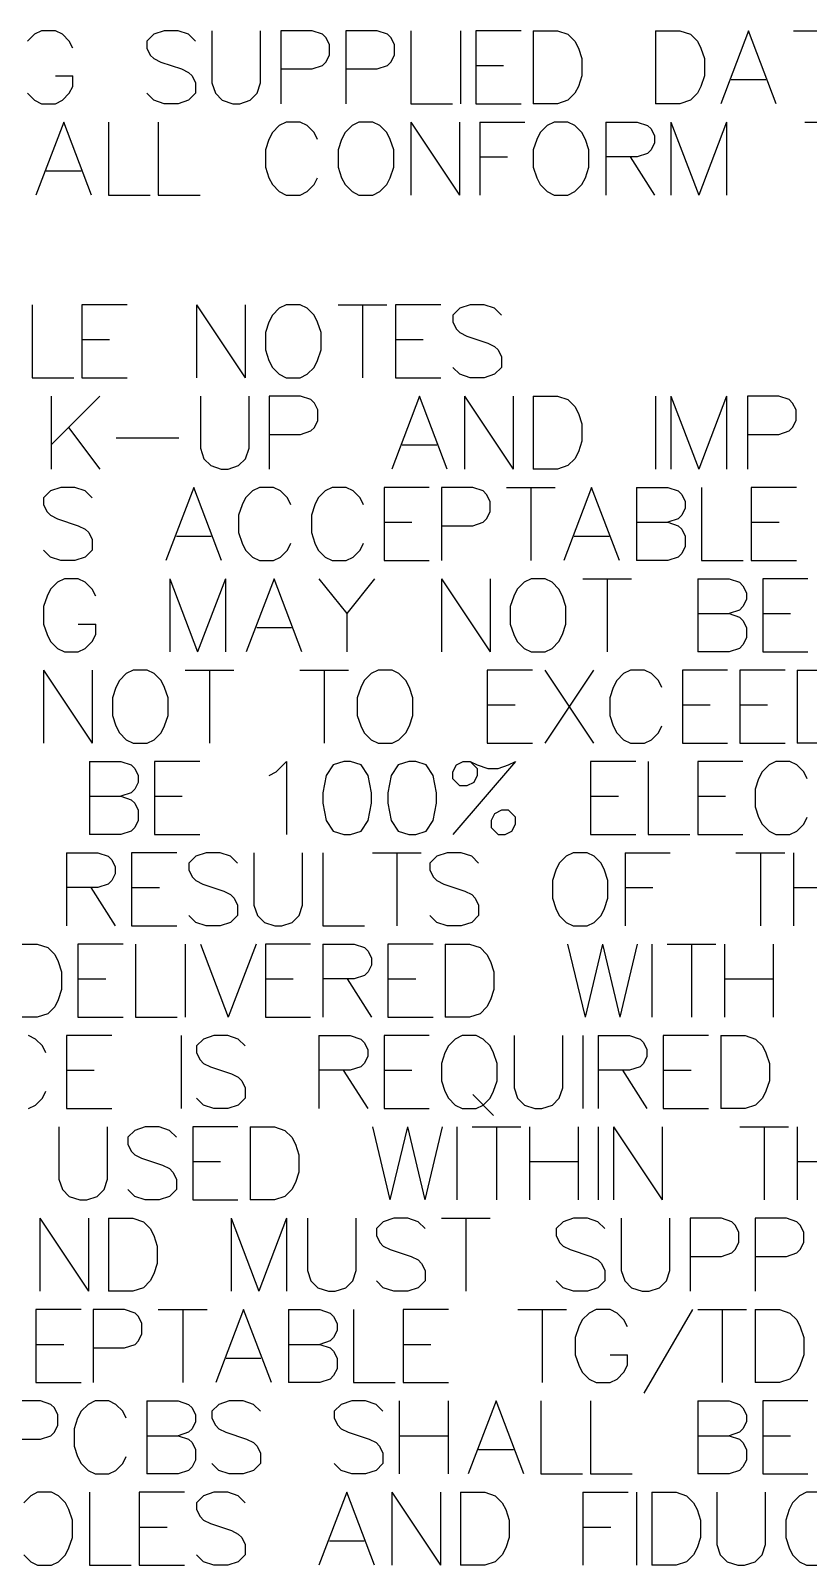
# Model space of a CAD drawing. Header units: millimetres. Extents: x 0 to 559, y 0 to 433.
# Drawn here: x 367.1 to 394.2, y 215.6 to 269 of the extents above; entities that cross this region are included whole.
import ezdxf

# ---------------------------------------------------------------- set-up
doc = ezdxf.new("R2010")
doc.units = ezdxf.units.MM
doc.layers.add('Mechanical7', color=56, linetype='Continuous')

msp = doc.modelspace()

# ---------------------------------------------------------------- linework, layer by layer
at = {"layer": 'Mechanical7'}
for p, q in [((367.267, 268.858), (367.025, 268.617)), ((367.509, 268.979), (367.267, 268.858)), ((367.993, 268.979), (367.509, 268.979)), ((368.235, 268.858), (367.993, 268.979)), ((368.476, 268.617), (368.235, 268.858)), ((371.415, 268.858), (371.173, 268.617)), ((371.778, 268.979), (371.415, 268.858)), ((372.261, 268.979), (371.778, 268.979)), ((372.624, 268.858), (372.261, 268.979)), ((372.866, 268.617), (372.624, 268.858)), ((373.434, 268.979), (373.434, 267.165)), ((375.127, 267.165), (375.127, 268.979)), ((376.917, 268.979), (375.829, 268.979)), ((375.829, 268.979), (375.829, 266.44)), ((377.28, 268.858), (376.917, 268.979)), ((377.401, 268.738), (377.28, 268.858)), ((379.178, 268.979), (378.09, 268.979)), ((378.09, 268.979), (378.09, 266.44)), ((379.541, 268.858), (379.178, 268.979)), ((379.662, 268.738), (379.541, 268.858)), ((380.351, 268.979), (380.351, 266.44)), ((382.081, 268.979), (382.081, 266.44)), ((384.185, 268.979), (382.613, 268.979)), ((382.613, 268.979), (382.613, 266.44)), ((384.608, 268.979), (384.608, 266.44)), ((384.608, 268.979), (385.455, 268.979)), ((385.455, 268.979), (385.817, 268.858)), ((385.817, 268.858), (386.059, 268.617)), ((388.865, 268.979), (388.865, 266.44)), ((388.865, 268.979), (389.711, 268.979)), ((389.711, 268.979), (390.074, 268.858)), ((390.074, 268.858), (390.316, 268.617)), ((392.093, 268.979), (391.126, 266.44)), ((393.061, 266.44), (392.093, 268.979)), ((393.653, 268.979), (395.346, 268.979)), ((368.597, 268.375), (368.476, 268.617)), ((371.173, 268.617), (371.173, 268.375)), ((371.173, 268.375), (371.294, 268.133)), ((377.522, 268.496), (377.401, 268.738)), ((377.522, 268.133), (377.522, 268.496)), ((379.783, 268.496), (379.662, 268.738)), ((379.783, 268.133), (379.783, 268.496)), ((386.059, 268.617), (386.18, 268.375)), ((386.18, 268.375), (386.301, 268.012)), ((390.316, 268.617), (390.437, 268.375)), ((390.437, 268.375), (390.558, 268.012)), ((371.294, 268.133), (371.415, 268.012)), ((371.415, 268.012), (371.657, 267.891)), ((371.657, 267.891), (372.382, 267.649)), ((376.917, 267.649), (377.28, 267.77)), ((377.28, 267.77), (377.401, 267.891)), ((377.401, 267.891), (377.522, 268.133)), ((379.178, 267.649), (379.541, 267.77)), ((379.541, 267.77), (379.662, 267.891)), ((379.662, 267.891), (379.783, 268.133)), ((382.613, 267.77), (383.58, 267.77)), ((386.301, 268.012), (386.301, 267.407)), ((390.558, 268.012), (390.558, 267.407)), ((367.993, 267.407), (368.597, 267.407)), ((368.597, 267.045), (368.597, 267.407)), ((372.382, 267.649), (372.624, 267.528)), ((372.624, 267.528), (372.745, 267.407)), ((372.745, 267.407), (372.866, 267.165)), ((375.829, 267.649), (376.917, 267.649)), ((378.09, 267.649), (379.178, 267.649)), ((386.301, 267.407), (386.18, 267.045)), ((390.558, 267.407), (390.437, 267.045)), ((391.489, 267.286), (392.698, 267.286)), ((367.025, 266.803), (367.267, 266.561)), ((368.235, 266.561), (368.476, 266.803)), ((368.476, 266.803), (368.597, 267.045)), ((371.415, 266.561), (371.173, 266.803)), ((372.866, 266.803), (372.624, 266.561)), ((372.866, 267.165), (372.866, 266.803)), ((373.434, 267.165), (373.555, 266.803)), ((373.555, 266.803), (373.797, 266.561)), ((374.765, 266.561), (375.007, 266.803)), ((375.007, 266.803), (375.127, 267.165)), ((386.059, 266.803), (385.817, 266.561)), ((386.18, 267.045), (386.059, 266.803)), ((390.316, 266.803), (390.074, 266.561)), ((390.437, 267.045), (390.316, 266.803)), ((367.267, 266.561), (367.509, 266.44)), ((367.509, 266.44), (367.993, 266.44)), ((367.993, 266.44), (368.235, 266.561)), ((371.778, 266.44), (371.415, 266.561)), ((372.261, 266.44), (371.778, 266.44)), ((372.624, 266.561), (372.261, 266.44)), ((373.797, 266.561), (374.16, 266.44)), ((374.16, 266.44), (374.402, 266.44)), ((374.402, 266.44), (374.765, 266.561)), ((380.351, 266.44), (381.803, 266.44)), ((382.613, 266.44), (384.185, 266.44)), ((385.455, 266.44), (384.608, 266.44)), ((385.817, 266.561), (385.455, 266.44)), ((389.711, 266.44), (388.865, 266.44)), ((390.074, 266.561), (389.711, 266.44)), ((368.283, 265.804), (367.316, 263.265)), ((369.25, 263.265), (368.283, 265.804)), ((369.843, 265.804), (369.843, 263.265)), ((371.572, 265.804), (371.572, 263.265)), ((375.78, 265.683), (375.539, 265.442)), ((376.022, 265.804), (375.78, 265.683)), ((376.506, 265.804), (376.022, 265.804)), ((376.748, 265.683), (376.506, 265.804)), ((376.99, 265.442), (376.748, 265.683)), ((378.308, 265.683), (378.066, 265.442)), ((378.55, 265.804), (378.308, 265.683)), ((379.033, 265.804), (378.55, 265.804)), ((379.275, 265.683), (379.033, 265.804)), ((379.517, 265.442), (379.275, 265.683)), ((380.351, 265.804), (380.351, 263.265)), ((380.351, 265.804), (382.044, 263.265)), ((382.044, 265.804), (382.044, 263.265)), ((382.746, 265.804), (382.746, 263.265)), ((382.746, 265.804), (384.318, 265.804)), ((385.092, 265.683), (384.85, 265.442)), ((385.334, 265.804), (385.092, 265.683)), ((385.817, 265.804), (385.334, 265.804)), ((386.059, 265.683), (385.817, 265.804)), ((386.301, 265.442), (386.059, 265.683)), ((387.135, 265.804), (387.135, 263.265)), ((387.135, 265.804), (388.224, 265.804)), ((388.224, 265.804), (388.587, 265.683)), ((388.587, 265.683), (388.707, 265.563)), ((389.397, 265.804), (389.397, 263.265)), ((389.397, 265.804), (390.364, 263.265)), ((391.332, 265.804), (390.364, 263.265)), ((391.332, 265.804), (391.332, 263.265)), ((394.052, 265.804), (395.745, 265.804)), ((375.418, 265.2), (375.297, 264.837)), ((375.539, 265.442), (375.418, 265.2)), ((377.111, 265.2), (376.99, 265.442)), ((377.945, 265.2), (377.824, 264.837)), ((378.066, 265.442), (377.945, 265.2)), ((379.638, 265.2), (379.517, 265.442)), ((379.759, 264.837), (379.638, 265.2)), ((384.729, 265.2), (384.608, 264.837)), ((384.85, 265.442), (384.729, 265.2)), ((386.422, 265.2), (386.301, 265.442)), ((386.543, 264.837), (386.422, 265.2)), ((388.707, 265.563), (388.828, 265.321)), ((388.828, 265.321), (388.828, 265.079)), ((375.297, 264.837), (375.297, 264.232)), ((377.824, 264.837), (377.824, 264.232)), ((379.759, 264.232), (379.759, 264.837)), ((382.746, 264.595), (383.713, 264.595)), ((384.608, 264.837), (384.608, 264.232)), ((386.543, 264.232), (386.543, 264.837)), ((388.224, 264.595), (387.135, 264.595)), ((387.982, 264.595), (388.828, 263.265)), ((388.587, 264.716), (388.224, 264.595)), ((388.707, 264.837), (388.587, 264.716)), ((388.828, 265.079), (388.707, 264.837)), ((367.678, 264.111), (368.888, 264.111)), ((375.297, 264.232), (375.418, 263.87)), ((377.824, 264.232), (377.945, 263.87)), ((379.638, 263.87), (379.759, 264.232)), ((384.608, 264.232), (384.729, 263.87)), ((386.422, 263.87), (386.543, 264.232)), ((375.418, 263.87), (375.539, 263.628)), ((375.539, 263.628), (375.78, 263.386)), ((376.748, 263.386), (376.99, 263.628)), ((376.99, 263.628), (377.111, 263.87)), ((377.945, 263.87), (378.066, 263.628)), ((378.066, 263.628), (378.308, 263.386)), ((379.275, 263.386), (379.517, 263.628)), ((379.517, 263.628), (379.638, 263.87)), ((384.729, 263.87), (384.85, 263.628)), ((384.85, 263.628), (385.092, 263.386)), ((386.059, 263.386), (386.301, 263.628)), ((386.301, 263.628), (386.422, 263.87)), ((369.843, 263.265), (371.294, 263.265)), ((371.572, 263.265), (373.023, 263.265)), ((375.78, 263.386), (376.022, 263.265)), ((376.022, 263.265), (376.506, 263.265)), ((376.506, 263.265), (376.748, 263.386)), ((378.308, 263.386), (378.55, 263.265)), ((378.55, 263.265), (379.033, 263.265)), ((379.033, 263.265), (379.275, 263.386)), ((385.092, 263.386), (385.334, 263.265)), ((385.334, 263.265), (385.817, 263.265)), ((385.817, 263.265), (386.059, 263.386)), ((367.183, 259.454), (367.183, 256.915)), ((370.484, 259.454), (368.912, 259.454)), ((368.912, 259.454), (368.912, 256.915)), ((372.902, 259.454), (372.902, 256.915)), ((372.902, 259.454), (374.595, 256.915)), ((374.595, 259.454), (374.595, 256.915)), ((375.78, 259.333), (375.539, 259.092)), ((376.022, 259.454), (375.78, 259.333)), ((376.506, 259.454), (376.022, 259.454)), ((376.748, 259.333), (376.506, 259.454)), ((376.99, 259.092), (376.748, 259.333)), ((377.824, 259.454), (379.517, 259.454)), ((378.671, 259.454), (378.671, 256.915)), ((381.391, 259.454), (379.819, 259.454)), ((379.819, 259.454), (379.819, 256.915)), ((382.057, 259.333), (381.815, 259.092)), ((382.419, 259.454), (382.057, 259.333)), ((382.903, 259.454), (382.419, 259.454)), ((383.266, 259.333), (382.903, 259.454)), ((383.508, 259.092), (383.266, 259.333)), ((375.418, 258.85), (375.297, 258.487)), ((375.539, 259.092), (375.418, 258.85)), ((377.111, 258.85), (376.99, 259.092)), ((377.232, 258.487), (377.111, 258.85)), ((381.815, 259.092), (381.815, 258.85)), ((381.815, 258.85), (381.936, 258.608)), ((368.912, 258.245), (369.879, 258.245)), ((375.297, 258.487), (375.297, 257.882)), ((377.232, 257.882), (377.232, 258.487)), ((379.819, 258.245), (380.787, 258.245)), ((381.936, 258.608), (382.057, 258.487)), ((382.057, 258.487), (382.298, 258.366)), ((382.298, 258.366), (383.024, 258.124)), ((375.297, 257.882), (375.418, 257.52)), ((377.111, 257.52), (377.232, 257.882)), ((383.024, 258.124), (383.266, 258.003)), ((383.266, 258.003), (383.387, 257.882)), ((383.387, 257.882), (383.508, 257.64)), ((383.508, 257.64), (383.508, 257.278)), ((375.418, 257.52), (375.539, 257.278)), ((375.539, 257.278), (375.78, 257.036)), ((376.748, 257.036), (376.99, 257.278)), ((376.99, 257.278), (377.111, 257.52)), ((382.057, 257.036), (381.815, 257.278)), ((383.508, 257.278), (383.266, 257.036)), ((367.183, 256.915), (368.634, 256.915)), ((368.912, 256.915), (370.484, 256.915)), ((375.78, 257.036), (376.022, 256.915)), ((376.022, 256.915), (376.506, 256.915)), ((376.506, 256.915), (376.748, 257.036)), ((379.819, 256.915), (381.391, 256.915)), ((382.419, 256.915), (382.057, 257.036)), ((382.903, 256.915), (382.419, 256.915)), ((383.266, 257.036), (382.903, 256.915)), ((367.848, 256.279), (367.848, 253.74)), ((369.541, 256.279), (367.848, 254.586)), ((373.035, 256.279), (373.035, 254.465)), ((374.728, 254.465), (374.728, 256.279)), ((376.518, 256.279), (375.43, 256.279)), ((375.43, 256.279), (375.43, 253.74)), ((376.881, 256.158), (376.518, 256.279)), ((377.002, 256.038), (376.881, 256.158)), ((377.123, 255.796), (377.002, 256.038)), ((380.654, 256.279), (379.686, 253.74)), ((381.621, 253.74), (380.654, 256.279)), ((382.214, 256.279), (382.214, 253.74)), ((382.214, 256.279), (383.907, 253.74)), ((383.907, 256.279), (383.907, 253.74)), ((384.608, 256.279), (384.608, 253.74)), ((384.608, 256.279), (385.455, 256.279)), ((385.455, 256.279), (385.817, 256.158)), ((385.817, 256.158), (386.059, 255.917)), ((388.865, 256.279), (388.865, 253.74)), ((389.397, 256.279), (389.397, 253.74)), ((389.397, 256.279), (390.364, 253.74)), ((391.332, 256.279), (390.364, 253.74)), ((391.332, 256.279), (391.332, 253.74)), ((393.145, 256.279), (392.057, 256.279)), ((392.057, 256.279), (392.057, 253.74)), ((393.508, 256.158), (393.145, 256.279)), ((393.629, 256.038), (393.508, 256.158)), ((393.75, 255.796), (393.629, 256.038)), ((377.123, 255.433), (377.123, 255.796)), ((386.059, 255.917), (386.18, 255.675)), ((386.18, 255.675), (386.301, 255.312)), ((393.75, 255.433), (393.75, 255.796)), ((368.452, 255.191), (369.541, 253.74)), ((376.518, 254.949), (376.881, 255.07)), ((376.881, 255.07), (377.002, 255.191)), ((377.002, 255.191), (377.123, 255.433)), ((386.301, 255.312), (386.301, 254.707)), ((393.145, 254.949), (393.508, 255.07)), ((393.508, 255.07), (393.629, 255.191)), ((393.629, 255.191), (393.75, 255.433)), ((370.109, 254.828), (372.286, 254.828)), ((373.035, 254.465), (373.156, 254.103)), ((374.607, 254.103), (374.728, 254.465)), ((375.43, 254.949), (376.518, 254.949)), ((380.049, 254.586), (381.258, 254.586)), ((386.301, 254.707), (386.18, 254.345)), ((392.057, 254.949), (393.145, 254.949)), ((373.156, 254.103), (373.398, 253.861)), ((374.366, 253.861), (374.607, 254.103)), ((386.059, 254.103), (385.817, 253.861)), ((386.18, 254.345), (386.059, 254.103)), ((373.398, 253.861), (373.761, 253.74)), ((373.761, 253.74), (374.003, 253.74)), ((374.003, 253.74), (374.366, 253.861)), ((385.455, 253.74), (384.608, 253.74)), ((385.817, 253.861), (385.455, 253.74)), ((367.823, 252.983), (367.582, 252.742)), ((368.186, 253.104), (367.823, 252.983)), ((368.67, 253.104), (368.186, 253.104)), ((369.033, 252.983), (368.67, 253.104)), ((369.275, 252.742), (369.033, 252.983)), ((372.806, 253.104), (371.838, 250.565)), ((373.773, 250.565), (372.806, 253.104)), ((374.849, 252.983), (374.607, 252.742)), ((375.091, 253.104), (374.849, 252.983)), ((375.575, 253.104), (375.091, 253.104)), ((375.817, 252.983), (375.575, 253.104)), ((376.059, 252.742), (375.817, 252.983)), ((377.377, 252.983), (377.135, 252.742)), ((377.619, 253.104), (377.377, 252.983)), ((378.102, 253.104), (377.619, 253.104)), ((378.344, 252.983), (378.102, 253.104)), ((378.586, 252.742), (378.344, 252.983)), ((380.992, 253.104), (379.42, 253.104)), ((379.42, 253.104), (379.42, 250.565)), ((382.504, 253.104), (381.416, 253.104)), ((381.416, 253.104), (381.416, 250.565)), ((382.867, 252.983), (382.504, 253.104)), ((382.988, 252.863), (382.867, 252.983)), ((383.109, 252.621), (382.988, 252.863)), ((383.677, 253.104), (385.37, 253.104)), ((384.523, 253.104), (384.523, 250.565)), ((386.64, 253.104), (385.672, 250.565)), ((387.607, 250.565), (386.64, 253.104)), ((388.2, 253.104), (388.2, 250.565)), ((388.2, 253.104), (389.288, 253.104)), ((389.288, 253.104), (389.651, 252.983)), ((389.651, 252.983), (389.772, 252.863)), ((389.772, 252.863), (389.893, 252.621)), ((390.461, 253.104), (390.461, 250.565)), ((393.762, 253.104), (392.19, 253.104)), ((392.19, 253.104), (392.19, 250.565)), ((367.582, 252.742), (367.582, 252.5)), ((367.582, 252.5), (367.703, 252.258)), ((374.487, 252.5), (374.366, 252.137)), ((374.607, 252.742), (374.487, 252.5)), ((376.179, 252.5), (376.059, 252.742)), ((377.014, 252.5), (376.893, 252.137)), ((377.135, 252.742), (377.014, 252.5)), ((378.707, 252.5), (378.586, 252.742)), ((383.109, 252.258), (383.109, 252.621)), ((389.893, 252.379), (389.772, 252.137)), ((389.893, 252.621), (389.893, 252.379)), ((367.703, 252.258), (367.823, 252.137)), ((367.823, 252.137), (368.065, 252.016)), ((368.065, 252.016), (368.791, 251.774)), ((368.791, 251.774), (369.033, 251.653)), ((374.366, 252.137), (374.366, 251.532)), ((376.893, 252.137), (376.893, 251.532)), ((379.42, 251.895), (380.388, 251.895)), ((381.416, 251.774), (382.504, 251.774)), ((382.504, 251.774), (382.867, 251.895)), ((382.867, 251.895), (382.988, 252.016)), ((382.988, 252.016), (383.109, 252.258)), ((388.2, 251.895), (389.288, 251.895)), ((389.651, 252.016), (389.288, 251.895)), ((389.288, 251.895), (389.651, 251.774)), ((389.772, 252.137), (389.651, 252.016)), ((389.651, 251.774), (389.772, 251.653)), ((392.19, 251.895), (393.158, 251.895)), ((369.033, 251.653), (369.154, 251.532)), ((369.154, 251.532), (369.275, 251.29)), ((369.275, 251.29), (369.275, 250.928)), ((372.201, 251.411), (373.41, 251.411)), ((374.366, 251.532), (374.487, 251.17)), ((376.893, 251.532), (377.014, 251.17)), ((386.035, 251.411), (387.244, 251.411)), ((389.772, 251.653), (389.893, 251.411)), ((389.893, 251.411), (389.893, 251.049)), ((367.823, 250.686), (367.582, 250.928)), ((369.275, 250.928), (369.033, 250.686)), ((374.487, 251.17), (374.607, 250.928)), ((374.607, 250.928), (374.849, 250.686)), ((375.817, 250.686), (376.059, 250.928)), ((376.059, 250.928), (376.179, 251.17)), ((377.014, 251.17), (377.135, 250.928)), ((377.135, 250.928), (377.377, 250.686)), ((378.344, 250.686), (378.586, 250.928)), ((378.586, 250.928), (378.707, 251.17)), ((389.772, 250.807), (389.651, 250.686)), ((389.893, 251.049), (389.772, 250.807)), ((368.186, 250.565), (367.823, 250.686)), ((368.67, 250.565), (368.186, 250.565)), ((369.033, 250.686), (368.67, 250.565)), ((374.849, 250.686), (375.091, 250.565)), ((375.091, 250.565), (375.575, 250.565)), ((375.575, 250.565), (375.817, 250.686)), ((377.377, 250.686), (377.619, 250.565)), ((377.619, 250.565), (378.102, 250.565)), ((378.102, 250.565), (378.344, 250.686)), ((379.42, 250.565), (380.992, 250.565)), ((389.288, 250.565), (388.2, 250.565)), ((389.651, 250.686), (389.288, 250.565)), ((390.461, 250.565), (391.912, 250.565)), ((392.19, 250.565), (393.762, 250.565)), ((368.065, 249.808), (367.823, 249.567)), ((368.307, 249.929), (368.065, 249.808)), ((368.791, 249.929), (368.307, 249.929)), ((369.033, 249.808), (368.791, 249.929)), ((369.275, 249.567), (369.033, 249.808)), ((371.971, 249.929), (371.971, 247.39)), ((371.971, 249.929), (372.939, 247.39)), ((373.906, 249.929), (372.939, 247.39)), ((373.906, 249.929), (373.906, 247.39)), ((375.599, 249.929), (374.632, 247.39)), ((376.566, 247.39), (375.599, 249.929)), ((377.159, 249.929), (378.126, 248.72)), ((379.094, 249.929), (378.126, 248.72)), ((381.416, 249.929), (381.416, 247.39)), ((381.416, 249.929), (383.109, 247.39)), ((383.109, 249.929), (383.109, 247.39)), ((384.294, 249.808), (384.052, 249.567)), ((384.536, 249.929), (384.294, 249.808)), ((385.019, 249.929), (384.536, 249.929)), ((385.261, 249.808), (385.019, 249.929)), ((385.503, 249.567), (385.261, 249.808)), ((386.337, 249.929), (388.03, 249.929)), ((387.184, 249.929), (387.184, 247.39)), ((390.328, 249.929), (390.328, 247.39)), ((390.328, 249.929), (391.416, 249.929)), ((391.416, 249.929), (391.779, 249.808)), ((391.779, 249.808), (391.9, 249.688)), ((391.9, 249.688), (392.021, 249.446)), ((394.161, 249.929), (392.589, 249.929)), ((392.589, 249.929), (392.589, 247.39)), ((367.703, 249.325), (367.582, 248.962)), ((367.823, 249.567), (367.703, 249.325)), ((369.396, 249.325), (369.275, 249.567)), ((383.931, 249.325), (383.81, 248.962)), ((384.052, 249.567), (383.931, 249.325)), ((385.624, 249.325), (385.503, 249.567)), ((385.745, 248.962), (385.624, 249.325)), ((392.021, 249.204), (391.9, 248.962)), ((392.021, 249.446), (392.021, 249.204)), ((367.582, 248.962), (367.582, 248.357)), ((378.126, 248.72), (378.126, 247.39)), ((383.81, 248.962), (383.81, 248.357)), ((385.745, 248.357), (385.745, 248.962)), ((390.328, 248.72), (391.416, 248.72)), ((391.779, 248.841), (391.416, 248.72)), ((391.416, 248.72), (391.779, 248.599)), ((391.9, 248.962), (391.779, 248.841)), ((391.779, 248.599), (391.9, 248.478)), ((392.589, 248.72), (393.557, 248.72)), ((367.582, 248.357), (367.703, 247.995)), ((368.791, 248.357), (369.396, 248.357)), ((369.396, 247.995), (369.396, 248.357)), ((374.994, 248.236), (376.204, 248.236)), ((383.81, 248.357), (383.931, 247.995)), ((385.624, 247.995), (385.745, 248.357)), ((391.9, 248.478), (392.021, 248.236)), ((392.021, 248.236), (392.021, 247.874)), ((367.703, 247.995), (367.823, 247.753)), ((367.823, 247.753), (368.065, 247.511)), ((368.065, 247.511), (368.307, 247.39)), ((368.791, 247.39), (369.033, 247.511)), ((369.033, 247.511), (369.275, 247.753)), ((369.275, 247.753), (369.396, 247.995)), ((383.931, 247.995), (384.052, 247.753)), ((384.052, 247.753), (384.294, 247.511)), ((384.294, 247.511), (384.536, 247.39)), ((385.019, 247.39), (385.261, 247.511)), ((385.261, 247.511), (385.503, 247.753)), ((385.503, 247.753), (385.624, 247.995)), ((391.779, 247.511), (391.416, 247.39)), ((391.9, 247.632), (391.779, 247.511)), ((392.021, 247.874), (391.9, 247.632)), ((368.307, 247.39), (368.791, 247.39)), ((384.536, 247.39), (385.019, 247.39)), ((391.416, 247.39), (390.328, 247.39)), ((392.589, 247.39), (394.161, 247.39)), ((367.582, 246.754), (367.582, 244.215)), ((367.582, 246.754), (369.275, 244.215)), ((369.275, 246.754), (369.275, 244.215)), ((370.46, 246.633), (370.218, 246.392)), ((370.702, 246.754), (370.46, 246.633)), ((371.185, 246.754), (370.702, 246.754)), ((371.427, 246.633), (371.185, 246.754)), ((371.669, 246.392), (371.427, 246.633)), ((372.503, 246.754), (374.196, 246.754)), ((373.35, 246.754), (373.35, 244.215)), ((376.494, 246.754), (378.187, 246.754)), ((377.34, 246.754), (377.34, 244.215)), ((378.973, 246.633), (378.731, 246.392)), ((379.215, 246.754), (378.973, 246.633)), ((379.698, 246.754), (379.215, 246.754)), ((379.94, 246.633), (379.698, 246.754)), ((380.182, 246.392), (379.94, 246.633)), ((384.584, 246.754), (383.012, 246.754)), ((383.012, 246.754), (383.012, 244.215)), ((385.007, 246.754), (386.7, 244.215)), ((386.7, 246.754), (385.007, 244.215)), ((387.752, 246.633), (387.51, 246.392)), ((387.994, 246.754), (387.752, 246.633)), ((388.478, 246.754), (387.994, 246.754)), ((388.72, 246.633), (388.478, 246.754)), ((388.961, 246.392), (388.72, 246.633)), ((391.368, 246.754), (389.796, 246.754)), ((389.796, 246.754), (389.796, 244.215)), ((393.363, 246.754), (391.791, 246.754)), ((391.791, 246.754), (391.791, 244.215)), ((393.786, 246.754), (393.786, 244.215)), ((393.786, 246.754), (394.633, 246.754)), ((370.097, 246.15), (369.976, 245.787)), ((370.218, 246.392), (370.097, 246.15)), ((371.79, 246.15), (371.669, 246.392)), ((371.911, 245.787), (371.79, 246.15)), ((378.61, 246.15), (378.489, 245.787)), ((378.731, 246.392), (378.61, 246.15)), ((380.303, 246.15), (380.182, 246.392)), ((380.424, 245.787), (380.303, 246.15)), ((387.389, 246.15), (387.268, 245.787)), ((387.51, 246.392), (387.389, 246.15)), ((389.082, 246.15), (388.961, 246.392)), ((369.976, 245.787), (369.976, 245.182)), ((371.911, 245.182), (371.911, 245.787)), ((378.489, 245.787), (378.489, 245.182)), ((380.424, 245.182), (380.424, 245.787)), ((383.012, 245.545), (383.979, 245.545)), ((387.268, 245.787), (387.268, 245.182)), ((389.796, 245.545), (390.763, 245.545)), ((391.791, 245.545), (392.759, 245.545)), ((369.976, 245.182), (370.097, 244.82)), ((371.79, 244.82), (371.911, 245.182)), ((378.489, 245.182), (378.61, 244.82)), ((380.303, 244.82), (380.424, 245.182)), ((387.268, 245.182), (387.389, 244.82)), ((370.097, 244.82), (370.218, 244.578)), ((370.218, 244.578), (370.46, 244.336)), ((370.46, 244.336), (370.702, 244.215)), ((371.185, 244.215), (371.427, 244.336)), ((371.427, 244.336), (371.669, 244.578)), ((371.669, 244.578), (371.79, 244.82)), ((378.61, 244.82), (378.731, 244.578)), ((378.731, 244.578), (378.973, 244.336)), ((378.973, 244.336), (379.215, 244.215)), ((379.698, 244.215), (379.94, 244.336)), ((379.94, 244.336), (380.182, 244.578)), ((380.182, 244.578), (380.303, 244.82)), ((387.389, 244.82), (387.51, 244.578)), ((387.51, 244.578), (387.752, 244.336)), ((387.752, 244.336), (387.994, 244.215)), ((388.478, 244.215), (388.72, 244.336)), ((388.72, 244.336), (388.961, 244.578)), ((388.961, 244.578), (389.082, 244.82)), ((370.702, 244.215), (371.185, 244.215)), ((379.215, 244.215), (379.698, 244.215)), ((383.012, 244.215), (384.584, 244.215)), ((387.994, 244.215), (388.478, 244.215)), ((389.796, 244.215), (391.368, 244.215)), ((391.791, 244.215), (393.363, 244.215)), ((394.633, 244.215), (393.786, 244.215)), ((369.178, 243.579), (369.178, 241.04)), ((369.178, 243.579), (370.266, 243.579)), ((370.266, 243.579), (370.629, 243.458)), ((370.629, 243.458), (370.75, 243.338)), ((370.75, 243.338), (370.871, 243.096)), ((373.011, 243.579), (371.439, 243.579)), ((371.439, 243.579), (371.439, 241.04)), ((375.672, 243.217), (376.034, 243.579)), ((376.034, 243.579), (376.034, 241.04)), ((377.655, 243.458), (377.413, 243.096)), ((378.018, 243.579), (377.655, 243.458)), ((378.259, 243.579), (378.018, 243.579)), ((378.622, 243.458), (378.259, 243.579)), ((378.864, 243.096), (378.622, 243.458)), ((379.916, 243.458), (379.674, 243.096)), ((380.279, 243.579), (379.916, 243.458)), ((380.521, 243.579), (380.279, 243.579)), ((380.884, 243.458), (380.521, 243.579)), ((381.125, 243.096), (380.884, 243.458)), ((383.991, 243.579), (381.815, 241.04)), ((381.815, 243.217), (381.936, 243.458)), ((381.936, 243.458), (382.177, 243.579)), ((382.177, 243.579), (382.419, 243.579)), ((382.419, 243.579), (382.661, 243.338)), ((382.419, 243.579), (382.661, 243.458)), ((382.661, 243.458), (383.024, 243.338)), ((382.661, 243.338), (382.661, 243.096)), ((383.024, 243.338), (383.387, 243.338)), ((383.387, 243.338), (383.749, 243.458)), ((383.749, 243.458), (383.991, 243.579)), ((388.175, 243.579), (386.603, 243.579)), ((386.603, 243.579), (386.603, 241.04)), ((388.599, 243.579), (388.599, 241.04)), ((391.9, 243.579), (390.328, 243.579)), ((390.328, 243.579), (390.328, 241.04)), ((392.807, 243.458), (392.565, 243.217)), ((393.049, 243.579), (392.807, 243.458)), ((393.532, 243.579), (393.049, 243.579)), ((393.774, 243.458), (393.532, 243.579)), ((394.016, 243.217), (393.774, 243.458)), ((370.871, 242.854), (370.75, 242.612)), ((370.871, 243.096), (370.871, 242.854)), ((375.43, 243.096), (375.672, 243.217)), ((377.413, 243.096), (377.292, 242.491)), ((378.985, 242.491), (378.864, 243.096)), ((379.674, 243.096), (379.553, 242.491)), ((381.246, 242.491), (381.125, 243.096)), ((381.815, 242.975), (381.815, 243.217)), ((382.057, 242.733), (381.815, 242.975)), ((382.298, 242.733), (382.057, 242.733)), ((382.54, 242.854), (382.298, 242.733)), ((382.661, 243.096), (382.54, 242.854)), ((392.444, 242.975), (392.323, 242.612)), ((392.565, 243.217), (392.444, 242.975)), ((394.137, 242.975), (394.016, 243.217)), ((369.178, 242.37), (370.266, 242.37)), ((370.629, 242.491), (370.266, 242.37)), ((370.266, 242.37), (370.629, 242.249)), ((370.75, 242.612), (370.629, 242.491)), ((370.629, 242.249), (370.75, 242.128)), ((371.439, 242.37), (372.407, 242.37)), ((377.292, 242.491), (377.292, 242.128)), ((378.985, 242.128), (378.985, 242.491)), ((379.553, 242.491), (379.553, 242.128)), ((381.246, 242.128), (381.246, 242.491)), ((386.603, 242.37), (387.571, 242.37)), ((390.328, 242.37), (391.295, 242.37)), ((392.323, 242.612), (392.323, 242.007)), ((370.75, 242.128), (370.871, 241.886)), ((370.871, 241.886), (370.871, 241.524)), ((377.292, 242.128), (377.413, 241.524)), ((378.864, 241.524), (378.985, 242.128)), ((379.553, 242.128), (379.674, 241.524)), ((381.125, 241.524), (381.246, 242.128)), ((383.266, 241.765), (383.145, 241.524)), ((383.508, 241.886), (383.266, 241.765)), ((383.749, 241.886), (383.508, 241.886)), ((383.991, 241.645), (383.749, 241.886)), ((383.991, 241.403), (383.991, 241.645)), ((392.323, 242.007), (392.444, 241.645)), ((392.444, 241.645), (392.565, 241.403)), ((394.016, 241.403), (394.137, 241.645)), ((370.629, 241.161), (370.266, 241.04)), ((370.75, 241.282), (370.629, 241.161)), ((370.871, 241.524), (370.75, 241.282)), ((377.413, 241.524), (377.655, 241.161)), ((377.655, 241.161), (378.018, 241.04)), ((378.259, 241.04), (378.622, 241.161)), ((378.622, 241.161), (378.864, 241.524)), ((379.674, 241.524), (379.916, 241.161)), ((379.916, 241.161), (380.279, 241.04)), ((380.521, 241.04), (380.884, 241.161)), ((380.884, 241.161), (381.125, 241.524)), ((383.145, 241.524), (383.145, 241.282)), ((383.145, 241.282), (383.387, 241.04)), ((383.629, 241.04), (383.87, 241.161)), ((383.87, 241.161), (383.991, 241.403)), ((392.565, 241.403), (392.807, 241.161)), ((392.807, 241.161), (393.049, 241.04)), ((393.532, 241.04), (393.774, 241.161)), ((393.774, 241.161), (394.016, 241.403)), ((370.266, 241.04), (369.178, 241.04)), ((371.439, 241.04), (373.011, 241.04)), ((378.018, 241.04), (378.259, 241.04)), ((380.279, 241.04), (380.521, 241.04)), ((383.387, 241.04), (383.629, 241.04)), ((386.603, 241.04), (388.175, 241.04)), ((388.599, 241.04), (390.05, 241.04)), ((390.328, 241.04), (391.9, 241.04)), ((393.049, 241.04), (393.532, 241.04)), ((368.38, 240.404), (368.38, 237.865)), ((368.38, 240.404), (369.468, 240.404)), ((369.468, 240.404), (369.831, 240.283)), ((369.831, 240.283), (369.952, 240.163)), ((369.952, 240.163), (370.073, 239.921)), ((372.213, 240.404), (370.641, 240.404)), ((370.641, 240.404), (370.641, 237.865)), ((372.878, 240.283), (372.636, 240.042)), ((372.636, 240.042), (372.636, 239.8)), ((373.241, 240.404), (372.878, 240.283)), ((373.725, 240.404), (373.241, 240.404)), ((374.087, 240.283), (373.725, 240.404)), ((374.329, 240.042), (374.087, 240.283)), ((374.898, 240.404), (374.898, 238.59)), ((376.591, 238.59), (376.591, 240.404)), ((377.292, 240.404), (377.292, 237.865)), ((379.021, 240.404), (380.714, 240.404)), ((379.868, 240.404), (379.868, 237.865)), ((381.258, 240.283), (381.017, 240.042)), ((381.017, 240.042), (381.017, 239.8)), ((381.621, 240.404), (381.258, 240.283)), ((382.105, 240.404), (381.621, 240.404)), ((382.468, 240.283), (382.105, 240.404)), ((382.71, 240.042), (382.468, 240.283)), ((385.515, 240.042), (385.394, 239.8)), ((385.757, 240.283), (385.515, 240.042)), ((385.999, 240.404), (385.757, 240.283)), ((386.482, 240.404), (385.999, 240.404)), ((386.724, 240.283), (386.482, 240.404)), ((386.966, 240.042), (386.724, 240.283)), ((387.087, 239.8), (386.966, 240.042)), ((387.801, 240.404), (387.801, 237.865)), ((387.801, 240.404), (389.373, 240.404)), ((391.658, 240.404), (393.351, 240.404)), ((392.505, 240.404), (392.505, 237.865)), ((393.653, 240.404), (393.653, 237.865)), ((370.073, 239.679), (369.952, 239.437)), ((370.073, 239.921), (370.073, 239.679)), ((372.636, 239.8), (372.757, 239.558)), ((372.757, 239.558), (372.878, 239.437)), ((381.017, 239.8), (381.137, 239.558)), ((381.137, 239.558), (381.258, 239.437)), ((385.394, 239.8), (385.273, 239.437)), ((387.208, 239.437), (387.087, 239.8)), ((369.468, 239.195), (368.38, 239.195)), ((369.226, 239.195), (370.073, 237.865)), ((369.831, 239.316), (369.468, 239.195)), ((369.952, 239.437), (369.831, 239.316)), ((370.641, 239.195), (371.608, 239.195)), ((372.878, 239.437), (373.12, 239.316)), ((373.12, 239.316), (373.846, 239.074)), ((373.846, 239.074), (374.087, 238.953)), ((381.258, 239.437), (381.5, 239.316)), ((381.5, 239.316), (382.226, 239.074)), ((382.226, 239.074), (382.468, 238.953)), ((385.273, 239.437), (385.273, 238.832)), ((387.208, 238.832), (387.208, 239.437)), ((387.801, 239.195), (388.768, 239.195)), ((393.653, 239.195), (395.346, 239.195)), ((374.087, 238.953), (374.208, 238.832)), ((374.208, 238.832), (374.329, 238.59)), ((374.329, 238.59), (374.329, 238.228)), ((374.898, 238.59), (375.019, 238.228)), ((376.47, 238.228), (376.591, 238.59)), ((382.468, 238.953), (382.589, 238.832)), ((382.589, 238.832), (382.71, 238.59)), ((382.71, 238.59), (382.71, 238.228)), ((385.273, 238.832), (385.394, 238.47)), ((385.394, 238.47), (385.515, 238.228)), ((386.966, 238.228), (387.087, 238.47)), ((387.087, 238.47), (387.208, 238.832)), ((372.878, 237.986), (372.636, 238.228)), ((373.241, 237.865), (372.878, 237.986)), ((374.087, 237.986), (373.725, 237.865)), ((374.329, 238.228), (374.087, 237.986)), ((375.019, 238.228), (375.26, 237.986)), ((375.26, 237.986), (375.623, 237.865)), ((375.865, 237.865), (376.228, 237.986)), ((376.228, 237.986), (376.47, 238.228)), ((381.258, 237.986), (381.017, 238.228)), ((381.621, 237.865), (381.258, 237.986)), ((382.468, 237.986), (382.105, 237.865)), ((382.71, 238.228), (382.468, 237.986)), ((385.515, 238.228), (385.757, 237.986)), ((385.757, 237.986), (385.999, 237.865)), ((386.482, 237.865), (386.724, 237.986)), ((386.724, 237.986), (386.966, 238.228)), ((370.641, 237.865), (372.213, 237.865)), ((373.725, 237.865), (373.241, 237.865)), ((375.623, 237.865), (375.865, 237.865)), ((377.292, 237.865), (378.743, 237.865)), ((382.105, 237.865), (381.621, 237.865)), ((385.999, 237.865), (386.482, 237.865)), ((366.517, 237.229), (367.364, 237.229)), ((367.364, 237.229), (367.727, 237.108)), ((367.727, 237.108), (367.969, 236.867)), ((367.969, 236.867), (368.09, 236.625)), ((370.351, 237.229), (368.779, 237.229)), ((368.779, 237.229), (368.779, 234.69)), ((370.774, 237.229), (370.774, 234.69)), ((372.503, 237.229), (372.503, 234.69)), ((373.035, 237.229), (374.003, 234.69)), ((374.97, 237.229), (374.003, 234.69)), ((376.869, 237.229), (375.297, 237.229)), ((375.297, 237.229), (375.297, 234.69)), ((377.292, 237.229), (377.292, 234.69)), ((377.292, 237.229), (378.38, 237.229)), ((378.38, 237.229), (378.743, 237.108)), ((378.743, 237.108), (378.864, 236.988)), ((378.864, 236.988), (378.985, 236.746)), ((381.125, 237.229), (379.553, 237.229)), ((379.553, 237.229), (379.553, 234.69)), ((381.549, 237.229), (381.549, 234.69)), ((381.549, 237.229), (382.395, 237.229)), ((382.395, 237.229), (382.758, 237.108)), ((382.758, 237.108), (383, 236.867)), ((383, 236.867), (383.121, 236.625)), ((385.805, 237.229), (386.41, 234.69)), ((387.015, 237.229), (386.41, 234.69)), ((387.015, 237.229), (387.619, 234.69)), ((388.224, 237.229), (387.619, 234.69)), ((388.732, 237.229), (388.732, 234.69)), ((389.264, 237.229), (390.957, 237.229)), ((390.11, 237.229), (390.11, 234.69)), ((391.259, 237.229), (391.259, 234.69)), ((392.952, 237.229), (392.952, 234.69)), ((368.09, 236.625), (368.21, 236.262)), ((378.985, 236.504), (378.864, 236.262)), ((378.985, 236.746), (378.985, 236.504)), ((383.121, 236.625), (383.242, 236.262)), ((368.21, 236.262), (368.21, 235.657)), ((368.779, 236.02), (369.746, 236.02)), ((375.297, 236.02), (376.264, 236.02)), ((378.38, 236.02), (377.292, 236.02)), ((378.139, 236.02), (378.985, 234.69)), ((378.743, 236.141), (378.38, 236.02)), ((378.864, 236.262), (378.743, 236.141)), ((379.553, 236.02), (380.521, 236.02)), ((383.242, 236.262), (383.242, 235.657)), ((391.259, 236.02), (392.952, 236.02)), ((368.09, 235.295), (367.969, 235.053)), ((368.21, 235.657), (368.09, 235.295)), ((383.121, 235.295), (383, 235.053)), ((383.242, 235.657), (383.121, 235.295)), ((367.727, 234.811), (367.364, 234.69)), ((367.969, 235.053), (367.727, 234.811)), ((382.758, 234.811), (382.395, 234.69)), ((383, 235.053), (382.758, 234.811)), ((367.364, 234.69), (366.517, 234.69)), ((368.779, 234.69), (370.351, 234.69)), ((370.774, 234.69), (372.225, 234.69)), ((375.297, 234.69), (376.869, 234.69)), ((379.553, 234.69), (381.125, 234.69)), ((382.395, 234.69), (381.549, 234.69)), ((367.303, 233.933), (367.062, 234.054)), ((367.545, 233.692), (367.303, 233.933)), ((367.666, 233.45), (367.545, 233.692)), ((369.952, 234.054), (368.38, 234.054)), ((368.38, 234.054), (368.38, 231.515)), ((372.37, 234.054), (372.37, 231.515)), ((373.144, 233.933), (372.902, 233.692)), ((372.902, 233.692), (372.902, 233.45)), ((373.507, 234.054), (373.144, 233.933)), ((373.991, 234.054), (373.507, 234.054)), ((374.354, 233.933), (373.991, 234.054)), ((374.595, 233.692), (374.354, 233.933)), ((377.159, 234.054), (377.159, 231.515)), ((377.159, 234.054), (378.247, 234.054)), ((378.247, 234.054), (378.61, 233.933)), ((378.61, 233.933), (378.731, 233.813)), ((378.731, 233.813), (378.852, 233.571)), ((380.992, 234.054), (379.42, 234.054)), ((379.42, 234.054), (379.42, 231.515)), ((381.657, 233.692), (381.537, 233.45)), ((381.899, 233.933), (381.657, 233.692)), ((382.141, 234.054), (381.899, 233.933)), ((382.625, 234.054), (382.141, 234.054)), ((382.867, 233.933), (382.625, 234.054)), ((383.109, 233.692), (382.867, 233.933)), ((383.23, 233.45), (383.109, 233.692)), ((383.943, 234.054), (383.943, 232.24)), ((385.636, 232.24), (385.636, 234.054)), ((386.337, 234.054), (386.337, 231.515)), ((386.869, 234.054), (386.869, 231.515)), ((386.869, 234.054), (387.958, 234.054)), ((387.958, 234.054), (388.321, 233.933)), ((388.321, 233.933), (388.441, 233.813)), ((388.441, 233.813), (388.562, 233.571)), ((390.703, 234.054), (389.131, 234.054)), ((389.131, 234.054), (389.131, 231.515)), ((391.126, 234.054), (391.126, 231.515)), ((391.126, 234.054), (391.972, 234.054)), ((391.972, 234.054), (392.335, 233.933)), ((392.335, 233.933), (392.577, 233.692)), ((392.577, 233.692), (392.698, 233.45)), ((372.902, 233.45), (373.023, 233.208)), ((373.023, 233.208), (373.144, 233.087)), ((378.852, 233.329), (378.731, 233.087)), ((378.852, 233.571), (378.852, 233.329)), ((381.537, 233.45), (381.416, 233.087)), ((383.35, 233.087), (383.23, 233.45)), ((388.562, 233.329), (388.441, 233.087)), ((388.562, 233.571), (388.562, 233.329)), ((392.698, 233.45), (392.819, 233.087)), ((368.38, 232.845), (369.347, 232.845)), ((373.144, 233.087), (373.386, 232.966)), ((373.386, 232.966), (374.112, 232.724)), ((374.112, 232.724), (374.354, 232.603)), ((374.354, 232.603), (374.474, 232.482)), ((378.247, 232.845), (377.159, 232.845)), ((378.005, 232.845), (378.852, 231.515)), ((378.61, 232.966), (378.247, 232.845)), ((378.731, 233.087), (378.61, 232.966)), ((379.42, 232.845), (380.388, 232.845)), ((381.416, 233.087), (381.416, 232.482)), ((383.35, 232.482), (383.35, 233.087)), ((387.958, 232.845), (386.869, 232.845)), ((387.716, 232.845), (388.562, 231.515)), ((388.321, 232.966), (387.958, 232.845)), ((388.441, 233.087), (388.321, 232.966)), ((389.131, 232.845), (390.098, 232.845)), ((392.819, 233.087), (392.819, 232.482)), ((367.545, 231.878), (367.666, 232.12)), ((374.474, 232.482), (374.595, 232.24)), ((374.595, 232.24), (374.595, 231.878)), ((381.416, 232.482), (381.537, 232.12)), ((381.537, 232.12), (381.657, 231.878)), ((383.109, 231.878), (383.23, 232.12)), ((383.23, 232.12), (383.35, 232.482)), ((383.943, 232.24), (384.064, 231.878)), ((385.515, 231.878), (385.636, 232.24)), ((392.698, 232.12), (392.577, 231.878)), ((392.819, 232.482), (392.698, 232.12)), ((367.062, 231.515), (367.303, 231.636)), ((367.303, 231.636), (367.545, 231.878)), ((368.38, 231.515), (369.952, 231.515)), ((373.144, 231.636), (372.902, 231.878)), ((373.507, 231.515), (373.144, 231.636)), ((373.991, 231.515), (373.507, 231.515)), ((374.354, 231.636), (373.991, 231.515)), ((374.595, 231.878), (374.354, 231.636)), ((379.42, 231.515), (380.992, 231.515)), ((381.657, 231.878), (381.899, 231.636)), ((381.899, 231.636), (382.141, 231.515)), ((382.141, 231.515), (382.625, 231.515)), ((382.504, 231.999), (383.23, 231.273)), ((382.625, 231.515), (382.867, 231.636)), ((382.867, 231.636), (383.109, 231.878)), ((384.064, 231.878), (384.306, 231.636)), ((384.306, 231.636), (384.669, 231.515)), ((384.669, 231.515), (384.91, 231.515)), ((384.91, 231.515), (385.273, 231.636)), ((385.273, 231.636), (385.515, 231.878)), ((389.131, 231.515), (390.703, 231.515)), ((391.972, 231.515), (391.126, 231.515)), ((392.335, 231.636), (391.972, 231.515)), ((392.577, 231.878), (392.335, 231.636)), ((368.114, 230.879), (368.114, 229.065)), ((369.807, 229.065), (369.807, 230.879)), ((370.75, 230.758), (370.508, 230.517)), ((370.508, 230.517), (370.508, 230.275)), ((371.113, 230.879), (370.75, 230.758)), ((371.596, 230.879), (371.113, 230.879)), ((371.959, 230.758), (371.596, 230.879)), ((372.201, 230.517), (371.959, 230.758)), ((374.341, 230.879), (372.769, 230.879)), ((372.769, 230.879), (372.769, 228.34)), ((374.765, 230.879), (374.765, 228.34)), ((374.765, 230.879), (375.611, 230.879)), ((375.611, 230.879), (375.974, 230.758)), ((375.974, 230.758), (376.216, 230.517)), ((376.216, 230.517), (376.337, 230.275)), ((379.021, 230.879), (379.626, 228.34)), ((380.231, 230.879), (379.626, 228.34)), ((380.231, 230.879), (380.835, 228.34)), ((381.44, 230.879), (380.835, 228.34)), ((381.948, 230.879), (381.948, 228.34)), ((382.48, 230.879), (384.173, 230.879)), ((383.326, 230.879), (383.326, 228.34)), ((384.475, 230.879), (384.475, 228.34)), ((386.168, 230.879), (386.168, 228.34)), ((386.869, 230.879), (386.869, 228.34)), ((387.401, 230.879), (387.401, 228.34)), ((387.401, 230.879), (389.094, 228.34)), ((389.094, 230.879), (389.094, 228.34)), ((391.791, 230.879), (393.484, 230.879)), ((392.638, 230.879), (392.638, 228.34)), ((393.786, 230.879), (393.786, 228.34)), ((370.508, 230.275), (370.629, 230.033)), ((370.629, 230.033), (370.75, 229.912)), ((370.75, 229.912), (370.992, 229.791)), ((376.337, 230.275), (376.458, 229.912)), ((376.458, 229.912), (376.458, 229.307)), ((370.992, 229.791), (371.717, 229.549)), ((371.717, 229.549), (371.959, 229.428)), ((371.959, 229.428), (372.08, 229.307)), ((372.769, 229.67), (373.737, 229.67)), ((384.475, 229.67), (386.168, 229.67)), ((393.786, 229.67), (395.479, 229.67)), ((368.114, 229.065), (368.235, 228.703)), ((369.686, 228.703), (369.807, 229.065)), ((372.08, 229.307), (372.201, 229.065)), ((372.201, 229.065), (372.201, 228.703)), ((376.337, 228.945), (376.216, 228.703)), ((376.458, 229.307), (376.337, 228.945)), ((368.235, 228.703), (368.476, 228.461)), ((368.476, 228.461), (368.839, 228.34)), ((368.839, 228.34), (369.081, 228.34)), ((369.081, 228.34), (369.444, 228.461)), ((369.444, 228.461), (369.686, 228.703)), ((370.75, 228.461), (370.508, 228.703)), ((371.113, 228.34), (370.75, 228.461)), ((371.596, 228.34), (371.113, 228.34)), ((371.959, 228.461), (371.596, 228.34)), ((372.201, 228.703), (371.959, 228.461)), ((372.769, 228.34), (374.341, 228.34)), ((375.611, 228.34), (374.765, 228.34)), ((375.974, 228.461), (375.611, 228.34)), ((376.216, 228.703), (375.974, 228.461)), ((367.449, 227.704), (367.449, 225.165)), ((367.449, 227.704), (369.142, 225.165)), ((369.142, 227.704), (369.142, 225.165)), ((369.843, 227.704), (369.843, 225.165)), ((369.843, 227.704), (370.689, 227.704)), ((370.689, 227.704), (371.052, 227.583)), ((371.052, 227.583), (371.294, 227.342)), ((371.294, 227.342), (371.415, 227.1)), ((374.1, 227.704), (374.1, 225.165)), ((374.1, 227.704), (375.067, 225.165)), ((376.034, 227.704), (375.067, 225.165)), ((376.034, 227.704), (376.034, 225.165)), ((376.76, 227.704), (376.76, 225.89)), ((378.453, 225.89), (378.453, 227.704)), ((379.396, 227.583), (379.154, 227.342)), ((379.154, 227.342), (379.154, 227.1)), ((379.759, 227.704), (379.396, 227.583)), ((380.243, 227.704), (379.759, 227.704)), ((380.605, 227.583), (380.243, 227.704)), ((380.847, 227.342), (380.605, 227.583)), ((381.416, 227.704), (383.109, 227.704)), ((382.262, 227.704), (382.262, 225.165)), ((385.648, 227.583), (385.406, 227.342)), ((385.406, 227.342), (385.406, 227.1)), ((386.011, 227.704), (385.648, 227.583)), ((386.495, 227.704), (386.011, 227.704)), ((386.857, 227.583), (386.495, 227.704)), ((387.099, 227.342), (386.857, 227.583)), ((387.668, 227.704), (387.668, 225.89)), ((389.36, 225.89), (389.36, 227.704)), ((391.15, 227.704), (390.062, 227.704)), ((390.062, 227.704), (390.062, 225.165)), ((391.513, 227.583), (391.15, 227.704)), ((391.634, 227.463), (391.513, 227.583)), ((391.755, 227.221), (391.634, 227.463)), ((393.412, 227.704), (392.323, 227.704)), ((392.323, 227.704), (392.323, 225.165)), ((393.774, 227.583), (393.412, 227.704)), ((393.895, 227.463), (393.774, 227.583)), ((394.016, 227.221), (393.895, 227.463)), ((371.415, 227.1), (371.536, 226.737)), ((371.536, 226.737), (371.536, 226.132)), ((379.154, 227.1), (379.275, 226.858)), ((379.275, 226.858), (379.396, 226.737)), ((379.396, 226.737), (379.638, 226.616)), ((385.406, 227.1), (385.527, 226.858)), ((385.527, 226.858), (385.648, 226.737)), ((385.648, 226.737), (385.89, 226.616)), ((391.634, 226.616), (391.755, 226.858)), ((391.755, 226.858), (391.755, 227.221)), ((393.895, 226.616), (394.016, 226.858)), ((394.016, 226.858), (394.016, 227.221)), ((379.638, 226.616), (380.364, 226.374)), ((380.364, 226.374), (380.605, 226.253)), ((380.605, 226.253), (380.726, 226.132)), ((385.89, 226.616), (386.615, 226.374)), ((386.615, 226.374), (386.857, 226.253)), ((386.857, 226.253), (386.978, 226.132)), ((390.062, 226.374), (391.15, 226.374)), ((391.15, 226.374), (391.513, 226.495)), ((391.513, 226.495), (391.634, 226.616)), ((392.323, 226.374), (393.412, 226.374)), ((393.412, 226.374), (393.774, 226.495)), ((393.774, 226.495), (393.895, 226.616)), ((371.415, 225.77), (371.294, 225.528)), ((371.536, 226.132), (371.415, 225.77)), ((376.76, 225.89), (376.881, 225.528)), ((378.332, 225.528), (378.453, 225.89)), ((380.726, 226.132), (380.847, 225.89)), ((380.847, 225.89), (380.847, 225.528)), ((386.978, 226.132), (387.099, 225.89)), ((387.099, 225.89), (387.099, 225.528)), ((387.668, 225.89), (387.788, 225.528)), ((389.24, 225.528), (389.36, 225.89)), ((370.689, 225.165), (369.843, 225.165)), ((371.052, 225.286), (370.689, 225.165)), ((371.294, 225.528), (371.052, 225.286)), ((376.881, 225.528), (377.123, 225.286)), ((377.123, 225.286), (377.486, 225.165)), ((377.486, 225.165), (377.727, 225.165)), ((377.727, 225.165), (378.09, 225.286)), ((378.09, 225.286), (378.332, 225.528)), ((379.396, 225.286), (379.154, 225.528)), ((379.759, 225.165), (379.396, 225.286)), ((380.243, 225.165), (379.759, 225.165)), ((380.605, 225.286), (380.243, 225.165)), ((380.847, 225.528), (380.605, 225.286)), ((385.648, 225.286), (385.406, 225.528)), ((386.011, 225.165), (385.648, 225.286)), ((386.495, 225.165), (386.011, 225.165)), ((386.857, 225.286), (386.495, 225.165)), ((387.099, 225.528), (386.857, 225.286)), ((387.788, 225.528), (388.03, 225.286)), ((388.03, 225.286), (388.393, 225.165)), ((388.393, 225.165), (388.635, 225.165)), ((388.635, 225.165), (388.998, 225.286)), ((388.998, 225.286), (389.24, 225.528)), ((368.888, 224.529), (367.316, 224.529)), ((367.316, 224.529), (367.316, 221.99)), ((370.399, 224.529), (369.311, 224.529)), ((369.311, 224.529), (369.311, 221.99)), ((370.762, 224.408), (370.399, 224.529)), ((370.883, 224.288), (370.762, 224.408)), ((371.004, 224.046), (370.883, 224.288)), ((371.004, 223.683), (371.004, 224.046)), ((371.572, 224.529), (373.265, 224.529)), ((372.419, 224.529), (372.419, 221.99)), ((374.535, 224.529), (373.567, 221.99)), ((375.502, 221.99), (374.535, 224.529)), ((376.095, 224.529), (376.095, 221.99)), ((376.095, 224.529), (377.183, 224.529)), ((377.183, 224.529), (377.546, 224.408)), ((377.546, 224.408), (377.667, 224.288)), ((377.667, 224.288), (377.788, 224.046)), ((377.788, 224.046), (377.788, 223.804)), ((378.356, 224.529), (378.356, 221.99)), ((381.657, 224.529), (380.085, 224.529)), ((380.085, 224.529), (380.085, 221.99)), ((384.076, 224.529), (385.769, 224.529)), ((384.922, 224.529), (384.922, 221.99)), ((386.313, 224.167), (386.192, 223.925)), ((386.555, 224.408), (386.313, 224.167)), ((386.797, 224.529), (386.555, 224.408)), ((387.281, 224.529), (386.797, 224.529)), ((387.522, 224.408), (387.281, 224.529)), ((387.764, 224.167), (387.522, 224.408)), ((387.885, 223.925), (387.764, 224.167)), ((388.466, 221.627), (390.159, 224.529)), ((390.328, 224.529), (392.021, 224.529)), ((391.174, 224.529), (391.174, 221.99)), ((392.323, 224.529), (392.323, 221.99)), ((392.323, 224.529), (393.17, 224.529)), ((393.17, 224.529), (393.532, 224.408)), ((393.532, 224.408), (393.774, 224.167)), ((393.774, 224.167), (393.895, 223.925)), ((370.883, 223.441), (371.004, 223.683)), ((377.667, 223.562), (377.546, 223.441)), ((377.788, 223.804), (377.667, 223.562)), ((386.192, 223.925), (386.071, 223.562)), ((386.071, 223.562), (386.071, 222.957)), ((393.895, 223.925), (394.016, 223.562)), ((394.016, 223.562), (394.016, 222.957)), ((367.316, 223.32), (368.283, 223.32)), ((369.311, 223.199), (370.399, 223.199)), ((370.399, 223.199), (370.762, 223.32)), ((370.762, 223.32), (370.883, 223.441)), ((376.095, 223.32), (377.183, 223.32)), ((377.546, 223.441), (377.183, 223.32)), ((377.183, 223.32), (377.546, 223.199)), ((377.546, 223.199), (377.667, 223.078)), ((377.667, 223.078), (377.788, 222.836)), ((380.085, 223.32), (381.053, 223.32)), ((373.93, 222.836), (375.14, 222.836)), ((377.788, 222.474), (377.667, 222.232)), ((377.788, 222.836), (377.788, 222.474)), ((386.071, 222.957), (386.192, 222.595)), ((386.192, 222.595), (386.313, 222.353)), ((387.281, 222.957), (387.885, 222.957)), ((387.764, 222.353), (387.885, 222.595)), ((387.885, 222.595), (387.885, 222.957)), ((393.895, 222.595), (393.774, 222.353)), ((394.016, 222.957), (393.895, 222.595)), ((367.316, 221.99), (368.888, 221.99)), ((377.183, 221.99), (376.095, 221.99)), ((377.546, 222.111), (377.183, 221.99)), ((377.667, 222.232), (377.546, 222.111)), ((378.356, 221.99), (379.807, 221.99)), ((380.085, 221.99), (381.657, 221.99)), ((386.313, 222.353), (386.555, 222.111)), ((386.555, 222.111), (386.797, 221.99)), ((386.797, 221.99), (387.281, 221.99)), ((387.281, 221.99), (387.522, 222.111)), ((387.522, 222.111), (387.764, 222.353)), ((393.17, 221.99), (392.323, 221.99)), ((393.532, 222.111), (393.17, 221.99)), ((393.774, 222.353), (393.532, 222.111)), ((367.473, 221.354), (366.384, 221.354)), ((367.836, 221.233), (367.473, 221.354)), ((367.957, 221.113), (367.836, 221.233)), ((368.077, 220.871), (367.957, 221.113)), ((368.077, 220.508), (368.077, 220.871)), ((368.888, 220.992), (368.767, 220.75)), ((369.129, 221.233), (368.888, 220.992)), ((369.371, 221.354), (369.129, 221.233)), ((369.855, 221.354), (369.371, 221.354)), ((370.097, 221.233), (369.855, 221.354)), ((370.339, 220.992), (370.097, 221.233)), ((370.46, 220.75), (370.339, 220.992)), ((371.173, 221.354), (371.173, 218.815)), ((371.173, 221.354), (372.261, 221.354)), ((372.261, 221.354), (372.624, 221.233)), ((372.624, 221.233), (372.745, 221.113)), ((372.745, 221.113), (372.866, 220.871)), ((372.866, 220.871), (372.866, 220.629)), ((373.676, 221.233), (373.434, 220.992)), ((373.434, 220.992), (373.434, 220.75)), ((374.039, 221.354), (373.676, 221.233)), ((374.523, 221.354), (374.039, 221.354)), ((374.886, 221.233), (374.523, 221.354)), ((375.127, 220.992), (374.886, 221.233)), ((377.933, 221.233), (377.691, 220.992)), ((377.691, 220.992), (377.691, 220.75)), ((378.296, 221.354), (377.933, 221.233)), ((378.779, 221.354), (378.296, 221.354)), ((379.142, 221.233), (378.779, 221.354)), ((379.384, 220.992), (379.142, 221.233)), ((379.952, 221.354), (379.952, 218.815)), ((381.645, 221.354), (381.645, 218.815)), ((383.314, 221.354), (382.347, 218.815)), ((384.282, 218.815), (383.314, 221.354)), ((384.874, 221.354), (384.874, 218.815)), ((386.603, 221.354), (386.603, 218.815)), ((390.328, 221.354), (390.328, 218.815)), ((390.328, 221.354), (391.416, 221.354)), ((391.416, 221.354), (391.779, 221.233)), ((391.779, 221.233), (391.9, 221.113)), ((391.9, 221.113), (392.021, 220.871)), ((392.021, 220.871), (392.021, 220.629)), ((394.161, 221.354), (392.589, 221.354)), ((392.589, 221.354), (392.589, 218.815)), ((367.957, 220.266), (368.077, 220.508)), ((368.767, 220.75), (368.646, 220.387)), ((368.646, 220.387), (368.646, 219.782)), ((372.745, 220.387), (372.624, 220.266)), ((372.866, 220.629), (372.745, 220.387)), ((373.434, 220.75), (373.555, 220.508)), ((373.555, 220.508), (373.676, 220.387)), ((373.676, 220.387), (373.918, 220.266)), ((377.691, 220.75), (377.812, 220.508)), ((377.812, 220.508), (377.933, 220.387)), ((377.933, 220.387), (378.175, 220.266)), ((391.9, 220.387), (391.779, 220.266)), ((392.021, 220.629), (391.9, 220.387)), ((366.384, 220.024), (367.473, 220.024)), ((367.473, 220.024), (367.836, 220.145)), ((367.836, 220.145), (367.957, 220.266)), ((368.646, 219.782), (368.767, 219.42)), ((371.173, 220.145), (372.261, 220.145)), ((372.624, 220.266), (372.261, 220.145)), ((372.261, 220.145), (372.624, 220.024)), ((372.624, 220.024), (372.745, 219.903)), ((372.745, 219.903), (372.866, 219.661)), ((373.918, 220.266), (374.644, 220.024)), ((374.644, 220.024), (374.886, 219.903)), ((374.886, 219.903), (375.007, 219.782)), ((375.007, 219.782), (375.127, 219.54)), ((378.175, 220.266), (378.9, 220.024)), ((378.9, 220.024), (379.142, 219.903)), ((379.142, 219.903), (379.263, 219.782)), ((379.263, 219.782), (379.384, 219.54)), ((379.952, 220.145), (381.645, 220.145)), ((390.328, 220.145), (391.416, 220.145)), ((391.779, 220.266), (391.416, 220.145)), ((391.416, 220.145), (391.779, 220.024)), ((391.779, 220.024), (391.9, 219.903)), ((391.9, 219.903), (392.021, 219.661)), ((392.589, 220.145), (393.557, 220.145)), ((368.767, 219.42), (368.888, 219.178)), ((370.339, 219.178), (370.46, 219.42)), ((372.866, 219.299), (372.745, 219.057)), ((372.866, 219.661), (372.866, 219.299)), ((375.127, 219.54), (375.127, 219.178)), ((379.384, 219.54), (379.384, 219.178)), ((382.71, 219.661), (383.919, 219.661)), ((392.021, 219.299), (391.9, 219.057)), ((392.021, 219.661), (392.021, 219.299)), ((368.888, 219.178), (369.129, 218.936)), ((369.129, 218.936), (369.371, 218.815)), ((369.371, 218.815), (369.855, 218.815)), ((369.855, 218.815), (370.097, 218.936)), ((370.097, 218.936), (370.339, 219.178)), ((372.261, 218.815), (371.173, 218.815)), ((372.624, 218.936), (372.261, 218.815)), ((372.745, 219.057), (372.624, 218.936)), ((373.676, 218.936), (373.434, 219.178)), ((374.039, 218.815), (373.676, 218.936)), ((374.523, 218.815), (374.039, 218.815)), ((374.886, 218.936), (374.523, 218.815)), ((375.127, 219.178), (374.886, 218.936)), ((377.933, 218.936), (377.691, 219.178)), ((378.296, 218.815), (377.933, 218.936)), ((378.779, 218.815), (378.296, 218.815)), ((379.142, 218.936), (378.779, 218.815)), ((379.384, 219.178), (379.142, 218.936)), ((384.874, 218.815), (386.325, 218.815)), ((386.603, 218.815), (388.054, 218.815)), ((391.416, 218.815), (390.328, 218.815)), ((391.779, 218.936), (391.416, 218.815)), ((391.9, 219.057), (391.779, 218.936)), ((392.589, 218.815), (394.161, 218.815)), ((367.376, 218.179), (367.134, 218.058)), ((367.86, 218.179), (367.376, 218.179)), ((368.102, 218.058), (367.86, 218.179)), ((369.178, 218.179), (369.178, 215.64)), ((372.479, 218.179), (370.907, 218.179)), ((370.907, 218.179), (370.907, 215.64)), ((373.507, 218.179), (373.144, 218.058)), ((373.991, 218.179), (373.507, 218.179)), ((374.354, 218.058), (373.991, 218.179)), ((378.126, 218.179), (377.159, 215.64)), ((379.094, 215.64), (378.126, 218.179)), ((379.686, 218.179), (379.686, 215.64)), ((379.686, 218.179), (381.379, 215.64)), ((381.379, 218.179), (381.379, 215.64)), ((382.081, 218.179), (382.081, 215.64)), ((382.081, 218.179), (382.927, 218.179)), ((382.927, 218.179), (383.29, 218.058)), ((386.337, 218.179), (386.337, 215.64)), ((386.337, 218.179), (387.909, 218.179)), ((388.2, 218.179), (388.2, 215.64)), ((388.732, 218.179), (388.732, 215.64)), ((388.732, 218.179), (389.578, 218.179)), ((389.578, 218.179), (389.941, 218.058)), ((390.993, 218.179), (390.993, 216.365)), ((392.686, 216.365), (392.686, 218.179)), ((394.113, 218.179), (393.871, 218.058)), ((394.597, 218.179), (394.113, 218.179)), ((367.134, 218.058), (366.892, 217.817)), ((368.343, 217.817), (368.102, 218.058)), ((368.464, 217.575), (368.343, 217.817)), ((373.144, 218.058), (372.902, 217.817)), ((372.902, 217.817), (372.902, 217.575)), ((374.595, 217.817), (374.354, 218.058)), ((383.29, 218.058), (383.532, 217.817)), ((383.532, 217.817), (383.653, 217.575)), ((389.941, 218.058), (390.183, 217.817)), ((390.183, 217.817), (390.304, 217.575)), ((393.629, 217.817), (393.508, 217.575)), ((393.871, 218.058), (393.629, 217.817)), ((368.585, 217.212), (368.464, 217.575)), ((368.585, 216.607), (368.585, 217.212)), ((372.902, 217.575), (373.023, 217.333)), ((373.023, 217.333), (373.144, 217.212)), ((373.144, 217.212), (373.386, 217.091)), ((383.653, 217.575), (383.774, 217.212)), ((383.774, 217.212), (383.774, 216.607)), ((390.304, 217.575), (390.425, 217.212)), ((390.425, 217.212), (390.425, 216.607)), ((393.508, 217.575), (393.387, 217.212)), ((393.387, 217.212), (393.387, 216.607)), ((368.464, 216.245), (368.585, 216.607)), ((370.907, 216.97), (371.875, 216.97)), ((373.386, 217.091), (374.112, 216.849)), ((374.112, 216.849), (374.354, 216.728)), ((374.354, 216.728), (374.474, 216.607)), ((374.474, 216.607), (374.595, 216.365)), ((383.774, 216.607), (383.653, 216.245)), ((386.337, 216.97), (387.305, 216.97)), ((390.425, 216.607), (390.304, 216.245)), ((393.387, 216.607), (393.508, 216.245)), ((368.343, 216.003), (368.464, 216.245)), ((374.595, 216.365), (374.595, 216.003)), ((377.522, 216.486), (378.731, 216.486)), ((383.653, 216.245), (383.532, 216.003)), ((390.304, 216.245), (390.183, 216.003)), ((390.993, 216.365), (391.114, 216.003)), ((392.565, 216.003), (392.686, 216.365)), ((393.508, 216.245), (393.629, 216.003)), ((366.892, 216.003), (367.134, 215.761)), ((367.134, 215.761), (367.376, 215.64)), ((367.376, 215.64), (367.86, 215.64)), ((367.86, 215.64), (368.102, 215.761)), ((368.102, 215.761), (368.343, 216.003)), ((369.178, 215.64), (370.629, 215.64)), ((370.907, 215.64), (372.479, 215.64)), ((373.144, 215.761), (372.902, 216.003)), ((373.507, 215.64), (373.144, 215.761)), ((373.991, 215.64), (373.507, 215.64)), ((374.354, 215.761), (373.991, 215.64)), ((374.595, 216.003), (374.354, 215.761)), ((382.927, 215.64), (382.081, 215.64)), ((383.29, 215.761), (382.927, 215.64)), ((383.532, 216.003), (383.29, 215.761)), ((389.578, 215.64), (388.732, 215.64)), ((389.941, 215.761), (389.578, 215.64)), ((390.183, 216.003), (389.941, 215.761)), ((391.114, 216.003), (391.356, 215.761)), ((391.356, 215.761), (391.719, 215.64)), ((391.719, 215.64), (391.96, 215.64)), ((391.96, 215.64), (392.323, 215.761)), ((392.323, 215.761), (392.565, 216.003)), ((393.629, 216.003), (393.871, 215.761)), ((393.871, 215.761), (394.113, 215.64)), ((394.113, 215.64), (394.597, 215.64))]:
    msp.add_line(p, q, dxfattribs=at)

doc.saveas('drawing.dxf')
